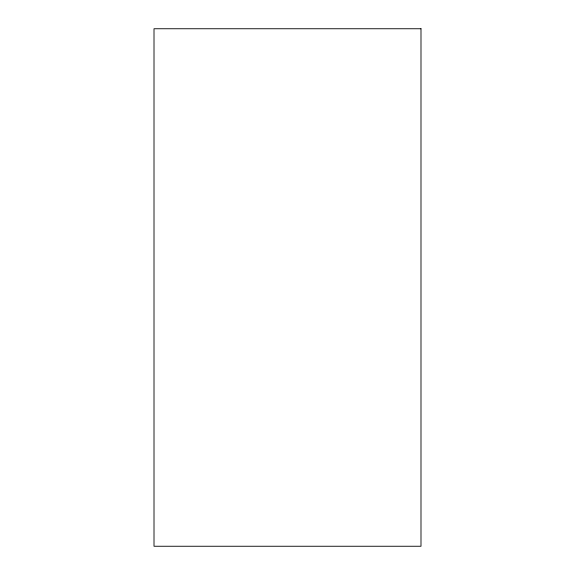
<?xml version="1.0" encoding="UTF-8"?>
<svg xmlns="http://www.w3.org/2000/svg" width="575" height="575" viewBox="0 0 575 575"><rect width="100%" height="100%" fill="white"/><g stroke="black" fill="none" stroke-linecap="round" stroke-linejoin="round"><path stroke-width="0.86" d="M420.993 28.75L154.007 28.75L154.007 546.25L420.993 546.25L420.993 28.75"/></g></svg>
